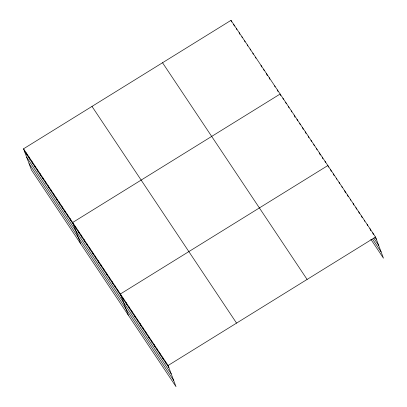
<?xml version="1.0" encoding="UTF-8"?>
<svg xmlns="http://www.w3.org/2000/svg" width="407" height="407" viewBox="0 0 407 407"><rect width="100%" height="100%" fill="white"/><g stroke="black" fill="none" stroke-linecap="round" stroke-linejoin="round"><path stroke-width="0.61" d="M23.535 148.804L168.096 365.496L176.007 386.65L31.441 169.953L23.535 148.804L230.993 20.35L375.559 237.047L383.465 258.196L370.838 239.27M168.096 365.496L375.559 237.047M374.964 237.098L376.363 239.199M373.799 238.11L378.708 245.472M372.705 239.311L381.125 251.928M162.53 62.739L307.097 279.436M91.997 106.415L236.559 323.107M24.339 150.956L168.905 367.653M26.684 157.224L171.245 373.921M29.095 163.685L173.662 380.382M372.751 232.84L373.356 234.457M369.948 228.632L370.752 230.789M367.139 224.425L367.541 225.503M364.336 220.218L364.738 221.296M361.528 216.015L362.133 217.628M358.72 211.808L359.325 213.421M355.916 207.601L356.522 209.218M353.108 203.393L353.714 205.011M350.305 199.186L350.707 200.264M347.497 194.978L348.102 196.596M344.688 190.776L345.497 192.928M341.885 186.569L342.287 187.647M339.077 182.361L339.479 183.44M336.274 178.154L336.675 179.233M333.465 173.947L334.071 175.565M330.657 169.744L331.262 171.357M328.459 167.15L327.854 165.537L120.391 293.986L128.302 315.14M325.045 161.33L325.447 162.408M322.242 157.122L322.843 158.74M319.434 152.915L320.238 155.072M316.626 148.708L317.033 149.786M313.822 144.505L314.224 145.579M311.014 140.298L311.416 141.377M308.211 136.091L308.811 137.708M305.403 131.883L306.008 133.501M302.594 127.676L303.2 129.294M299.791 123.474L300.193 124.547M296.983 119.266L297.588 120.879M294.18 115.059L294.983 117.216M291.371 110.852L291.773 111.93M288.563 106.644L288.97 107.723M285.76 102.437L286.162 103.515M282.951 98.235L283.353 99.308M280.749 95.645L280.148 94.027L72.685 222.476L80.591 243.63M277.416 89.932L278.022 91.55M274.684 85.841L275.086 86.92M269.225 77.656L269.826 79.268M266.493 73.56L267.297 75.717M263.761 69.47L264.163 70.543M261.029 65.374L261.635 66.992M255.571 57.189L255.972 58.267M252.839 53.093L253.24 54.172M250.107 49.003L250.514 50.081M247.38 44.907L247.782 45.986M244.648 40.817L245.05 41.896M241.916 36.722L242.318 37.8M239.189 32.631L239.789 34.244M236.457 28.536L236.859 29.614M233.725 24.445L234.33 26.058M230.993 20.35L231.598 21.968M165.293 361.289L166.097 363.446M162.485 357.081L163.288 359.239M159.676 352.879L160.485 355.031M156.873 348.672L157.677 350.829M154.065 344.464L154.874 346.622M151.262 340.257L152.065 342.414M148.453 336.05L149.257 338.207M145.645 331.847L146.454 333.999M142.842 327.64L143.646 329.792M140.033 323.433L140.842 325.59M137.23 319.225L138.034 321.382M134.422 315.018L135.226 317.175M131.614 310.811L132.423 312.968M128.81 306.608L129.614 308.76M126.002 302.401L126.811 304.558M123.199 298.194L124.003 300.351M117.582 289.779L118.391 291.936M114.779 285.577L115.583 287.729M111.971 281.369L112.78 283.521M109.168 277.162L109.971 279.319M106.359 272.955L107.163 275.112M103.551 268.747L104.36 270.904M100.748 264.545L101.552 266.697M97.939 260.338L98.748 262.49M95.136 256.13L95.94 258.287M92.328 251.923L93.132 254.08M89.52 247.715L90.329 249.873M86.716 243.508L87.52 245.665M83.908 239.306L84.717 241.458M81.105 235.098L81.909 237.25M78.297 230.891L79.1 233.048M75.488 226.684L76.297 228.841M69.953 218.386L70.757 220.538M67.221 214.291L68.03 216.448M64.494 210.2L65.298 212.352M61.762 206.105L62.566 208.262M59.03 202.014L59.839 204.166M56.298 197.919L57.107 200.076M53.571 193.829L54.375 195.981M50.839 189.733L51.643 191.89M48.107 185.638L48.916 187.795M45.375 181.547L46.184 183.705M42.649 177.452L43.452 179.609M39.917 173.362L40.72 175.514M37.185 169.266L37.993 171.423M34.453 165.176L35.261 167.328M31.726 161.08L32.529 163.238M28.994 156.99L29.797 159.142M26.262 152.895L27.071 155.052"/></g></svg>
